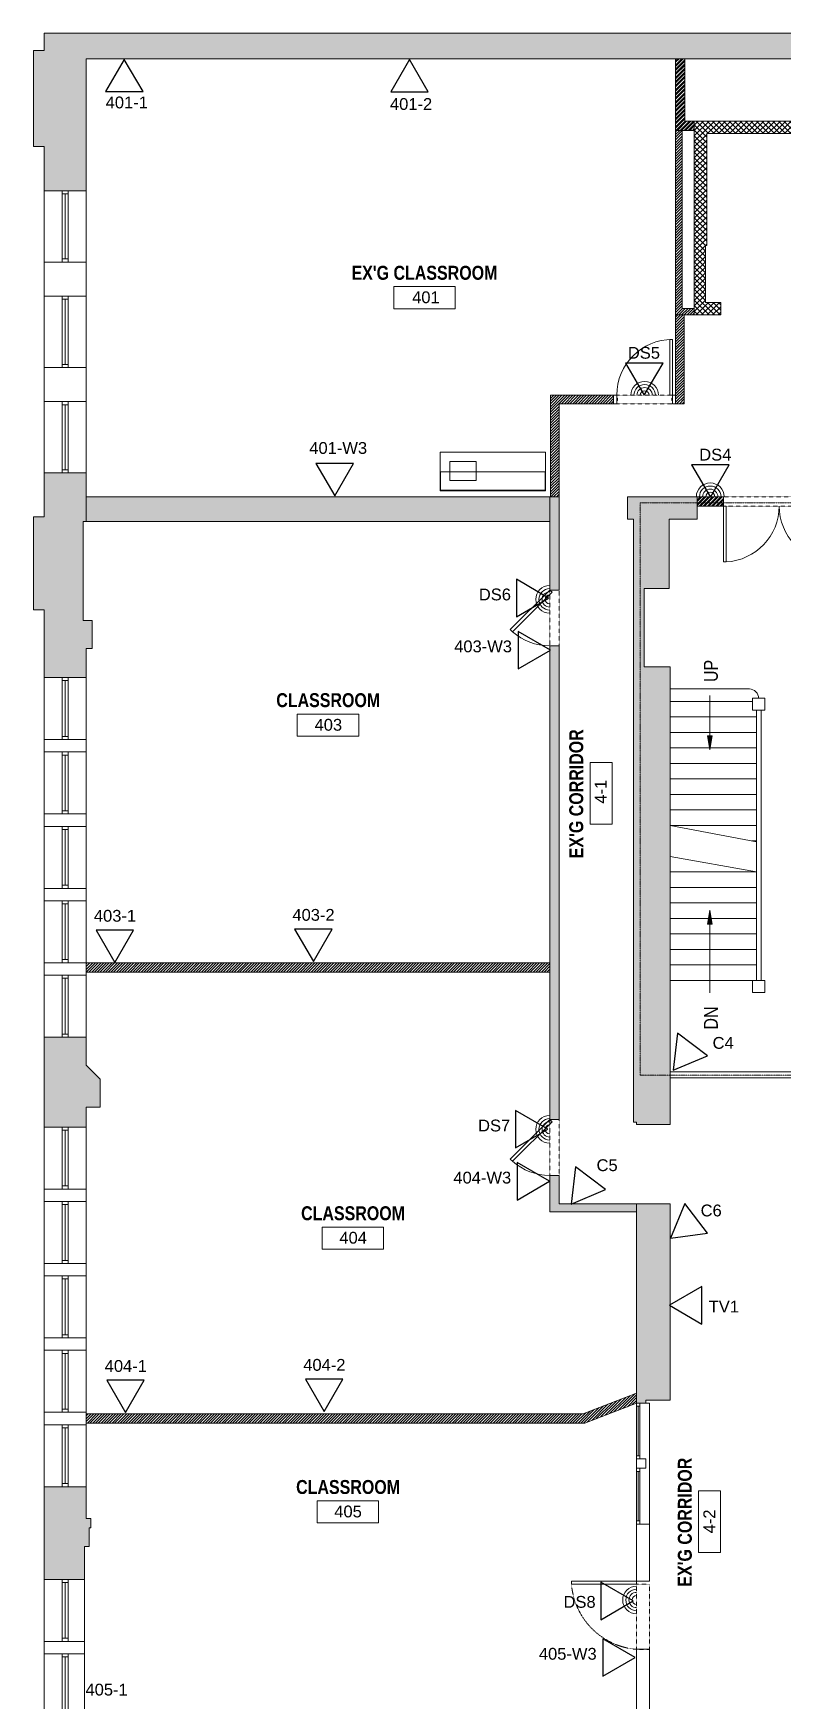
# Model space of a CAD drawing. Header units: inches. Extents: x 891 to 14187, y -1169 to 3232.
# Drawn here: x 902 to 1385, y -144 to 932 of the extents above; entities that cross this region are included whole.
import ezdxf

# ---------------------------------------------------------------- set-up
doc = ezdxf.new("R2010")
doc.units = ezdxf.units.IN
doc.header["$MEASUREMENT"] = 0
for name, pattern in [('IMPORT-IMPORT-HIDDEN', [0.375, 0.25, -0.125]), ('IMPORT-IMPORT-HIDDEN2', [0.1875, 0.125, -0.0625]), ('IMPORT-IMPORT-PHANTOM2', [1.25, 0.625, -0.125, 0.125, -0.125, 0.125, -0.125])]:
    doc.linetypes.add(name, pattern=pattern)
doc.layers.add('_DROPS_IDFS', color=7, linetype='Continuous')
for name, color, linetype, lineweight in [('_OPTEC_LAYER', 1, 'Continuous', 30), ('A-ANNO-RM TAG', 7, 'Continuous', 9), ('A-DOOR', 7, 'Continuous', 9), ('A-DOOR-EXG', 7, 'Continuous', 9), ('A-DOOR-HEAD', 7, 'IMPORT-IMPORT-HIDDEN2', 9), ('A-DOOR-JAMB', 7, 'Continuous', 9), ('A-Fixtures-Appliances', 7, 'Continuous', 9), ('A-Hatch', 7, 'Continuous', 9), ('A-HATCH-1HR', 7, 'Continuous', 9), ('A-HATCH-2 HR', 7, 'Continuous', 9), ('A-Millwork', 7, 'Continuous', 9), ('A-STAIR-EX_G', 7, 'Continuous', 9), ('A-WALL-INT NEW', 7, 'Continuous', 9), ('EX-EXT-CORE', 7, 'Continuous', 9), ('EX-Windows', 7, 'Continuous', 9), ('MUC-Text', 7, 'Continuous', 9), ('SPEAKER', 10, 'Continuous', 20), ('WALL TYPE', 7, 'IMPORT-IMPORT-PHANTOM2', 9)]:
    doc.layers.add(name, color=color, linetype=linetype, lineweight=lineweight)
doc.styles.add('Arial', font='arial.ttf', dxfattribs={"height": 7.623})
doc.styles.add('Arial Narrow_1', font='ARIALN.TTF', dxfattribs={"height": 6.042903})
doc.styles.add('Arial Narrow_B', font='ARIALNB.TTF', dxfattribs={"height": 9})

# ---------------------------------------------------------------- blocks, each defined once
blk = doc.blocks.new('_DATA')
at = {"layer": '_DROPS_IDFS', "color": 1, "lineweight": 30}
blk.add_lwpolyline([(24.6, 42.6), (12.5, 21.8), (36.7, 21.8)], close=True, dxfattribs=at)

msp = doc.modelspace()

# ---------------------------------------------------------------- hatches: boundary and pattern name
at = {"layer": 'A-Hatch'}
for points in [[(936.1, 830.2), (936.1, 915.3), (1766.8, 915.3), (1766.8, 881), (1788.4, 881), (1788.4, 931.8), (909.1, 931.8), (909.1, 920.8), (902.1, 920.8), (902.1, 858.8), (909.1, 858.8), (909.1, 830.2)], [(909.1, 516.2), (936.1, 516.2), (936.1, 535), (940.1, 535), (940.1, 553), (934.1, 553), (934.1, 616.8), (936.1, 616.8), (936.1, 648.2), (909.1, 648.2), (909.1, 619.8), (902.1, 619.8), (902.1, 559.8), (909.1, 559.8)], [(1129.8, 616.8), (1235, 616.8), (1235, 632.8), (936.1, 632.8), (936.1, 616.8), (1089.4, 616.8)], [(1235.5, 572.6), (1241, 572.6), (1241, 632.8), (1235, 632.8), (1235, 572.6)], [(1291, 227.9), (1312.6, 227.9), (1312.6, 523), (1296, 523), (1296, 573.6), (1312, 573.6), (1312, 618.3), (1330, 618.3), (1330, 632.8), (1285.2, 632.8), (1285.2, 618.3), (1289, 618.3), (1289, 229.4), (1291, 229.4)], [(1241, 231), (1241, 536.6), (1235, 536.6), (1235, 231)], [(909.1, 226.2), (936.1, 226.2), (936.1, 239.1), (945.1, 239.1), (945.1, 257.2), (936.1, 266.2), (936.1, 284.2), (909.1, 284.2)], [(1235, 171.6), (1291, 171.6), (1291, 176.6), (1241, 176.6), (1241, 195), (1235, 195)], [(1297, 48.1), (1297, 50.1), (1312.6, 50.1), (1312.6, 176.6), (1291, 176.6), (1291, 48.1)], [(909.1, -65.6), (935.1, -65.6), (935.1, -44.4), (938.1, -44.4), (938.1, -32.4), (939.1, -32.4), (939.1, -26.4), (936.1, -26.4), (936.1, -5.8), (909.1, -5.8)]]:
    msp.add_hatch(color=9, dxfattribs=at).paths.add_polyline_path(points)
at = {"layer": 'A-HATCH-1HR'}
h = msp.add_hatch(dxfattribs=at)
h.set_pattern_fill('FP_3', color=8, style=0, pattern_type=2)
h.set_pattern_definition([(45, (-193.4404, -15363.3203), (-0.88388348, 0.88388348), [])])
h.paths.add_polyline_path([(1316.2, 750.1), (1328.2, 750.1), (1328.2, 754.3), (1320.5, 754.3), (1320.5, 869.1), (1316.2, 869.1), (1316.2, 802.1)])
at = {"layer": 'A-HATCH-2 HR'}
h = msp.add_hatch(dxfattribs=at)
h.set_pattern_fill('FP_2', color=8, style=0, pattern_type=2)
h.set_pattern_definition([(45, (-193.4403, -28085.3253), (-1.32582521, 1.32582521), []), (45, (-192.5563, -28085.3253), (-1.32582521, 1.32582521), [])])
h.paths.add_polyline_path([(1316.2, 869.1), (1328.2, 869.1), (1328.2, 875.1), (1322.2, 875.1), (1322.2, 915.3), (1316.2, 915.3)])
h = msp.add_hatch(dxfattribs=at)
h.set_pattern_fill('FP_1', color=8, style=0, pattern_type=2)
h.set_pattern_definition([(45, (-17952.7643, -7508.2753), (-1.76776695, 1.76776695), []), (135, (-17952.7643, -7508.2753), (-1.76776695, -1.76776695), [])])
h.paths.add_polyline_path([(1393.3, 750.1), (1436.2, 750.1), (1436.2, 875.1), (1328.2, 875.1), (1328.2, 750.1), (1345.3, 750.1), (1345.3, 758.1), (1335.4, 758.1), (1335.4, 795), (1336.2, 795), (1336.2, 867.1), (1428.2, 867.1), (1428.2, 758.1), (1393.3, 758.1)])
at = {"layer": 'MUC-Text'}
for points in [[(1338.2, 469.6), (1339.7, 478.6), (1336.7, 478.6)], [(1336.7, 357.1), (1339.7, 357.1), (1338.2, 366.1)]]:
    msp.add_hatch(color=8, dxfattribs=at).paths.add_polyline_path(points)

# ---------------------------------------------------------------- linework, layer by layer
at = {"layer": 'A-ANNO-RM TAG', "color": 9, "flags": 128}
for points in [[(1134.5, 768.4), (1174.1, 768.4), (1174.1, 754.1), (1134.5, 754.1)], [(1072.2, 492.6), (1111.9, 492.6), (1111.9, 478.4), (1072.2, 478.4)], [(1261, 421.7), (1261, 461.4), (1275.2, 461.4), (1275.2, 421.7)], [(1088.2, 161.7), (1127.9, 161.7), (1127.9, 147.5), (1088.2, 147.5)], [(1331, -48.2), (1331, -8.5), (1345.2, -8.5), (1345.2, -48.2)], [(1085, -14.9), (1124.7, -14.9), (1124.7, -29.1), (1085, -29.1)]]:
    msp.add_lwpolyline(points, close=True, dxfattribs=at)
at = {"layer": 'A-DOOR', "color": 8}
for p, q in [((1347, 626.8), (1347, 590.8)), ((1348.7, 626.8), (1347, 626.8)), ((1348.7, 590.8), (1348.7, 626.8)), ((1347, 590.8), (1348.7, 590.8)), ((1249, -68.6), (1249, -66.8)), ((1249, -66.8), (1291, -66.8)), ((1291, -68.6), (1249, -68.6)), ((1291, -66.8), (1291, -68.6))]:
    msp.add_line(p, q, dxfattribs=at)
msp.add_lwpolyline([(1314.2, 698.3), (1312.5, 698.3), (1312.5, 734.3), (1314.2, 734.3)], close=True, dxfattribs=at)
for centre, radius, start, end in [((1314.2, 698.3), 36, 90, 180), ((1346.6, 627.1), 36.4, 273.3701, 359.5068), ((1419.3, 627.1), 36.4, 180.4932, 266.6299)]:
    msp.add_arc(centre, radius, start, end, dxfattribs=at)
at = {"layer": 'A-DOOR', "color": 8, "linetype": 'IMPORT-IMPORT-HIDDEN2'}
msp.add_arc((1294.7, -65.1), 45.8, 184.3547, 265.3622, dxfattribs=at)
at = {"layer": 'A-DOOR-EXG', "color": 8}
for points in [[(1235, 572.6), (1209.6, 547.1), (1211, 545.7), (1236.5, 571.2)], [(1235, 231), (1209.6, 205.5), (1211, 204.1), (1236.5, 229.6)]]:
    msp.add_lwpolyline(points, close=True, dxfattribs=at)
for centre in [(1235.1, 573), (1235.1, 231.4)]:
    msp.add_arc(centre, 36.4, 228.5347, 269.8762, dxfattribs=at)
at = {"layer": 'A-DOOR-HEAD', "color": 8}
for p, q in [((1314.2, 698.3), (1278.2, 698.3)), ((1314.2, 692.8), (1278.2, 692.8)), ((1347, 632.8), (1419, 632.8)), ((1347, 626.8), (1347, 632.8)), ((1419, 626.8), (1347, 626.8)), ((1235, 572.6), (1241, 572.6)), ((1235, 536.6), (1235, 572.6)), ((1241, 572.6), (1241, 536.6)), ((1241, 536.6), (1235, 536.6)), ((1235, 231), (1241, 231)), ((1235, 195), (1235, 231)), ((1241, 231), (1241, 195)), ((1241, 195), (1235, 195)), ((1291, -68.6), (1299.3, -68.6)), ((1291, -110.8), (1291, -68.6)), ((1299.3, -68.6), (1299.3, -110.8)), ((1299.3, -110.8), (1291, -110.8))]:
    msp.add_line(p, q, dxfattribs=at)
at = {"layer": 'A-DOOR-JAMB', "color": 8}
for points in [[(1276.2, 692.8), (1278.2, 692.8), (1278.2, 698.3), (1276.2, 698.3), (1276.2, 692.8), (1276.2, 698.3)], [(1316.2, 692.8), (1314.2, 692.8), (1314.2, 698.3), (1316.2, 698.3), (1316.2, 692.8), (1316.2, 698.3)]]:
    msp.add_lwpolyline(points, dxfattribs=at)
for points in [[(1278.2, 695), (1278.7, 695), (1278.7, 696.5), (1278.2, 696.5)], [(1314.2, 695), (1313.7, 695), (1313.7, 696.5), (1314.2, 696.5)]]:
    msp.add_lwpolyline(points, close=True, dxfattribs=at)
at = {"layer": 'A-Fixtures-Appliances', "color": 8, "flags": 128}
msp.add_lwpolyline([(1170.6, 655.5), (1187.5, 655.5), (1187.5, 643.3), (1170.6, 643.3)], close=True, dxfattribs=at)
at = {"layer": 'A-HATCH-1HR', "color": 8}
for p, q in [((1316.2, 748.7), (1317.6, 750.1)), ((1316.2, 746.9), (1319.4, 750.1)), ((1316.2, 745.2), (1321.1, 750.1)), ((1316.2, 743.4), (1321.7, 748.9)), ((1316.2, 741.6), (1321.7, 747.1)), ((1316.2, 739.9), (1321.7, 745.4)), ((1316.2, 738.1), (1321.7, 743.6)), ((1316.2, 736.3), (1321.7, 741.8)), ((1316.2, 734.5), (1321.7, 740)), ((1316.2, 732.8), (1321.7, 738.3)), ((1316.2, 731), (1321.7, 736.5)), ((1316.2, 729.2), (1321.7, 734.7)), ((1316.2, 727.5), (1321.7, 733)), ((1316.2, 725.7), (1321.7, 731.2)), ((1316.2, 723.9), (1321.7, 729.4)), ((1316.2, 722.2), (1321.7, 727.7)), ((1316.2, 720.4), (1321.7, 725.9)), ((1316.2, 718.6), (1321.7, 724.1)), ((1316.2, 716.9), (1321.7, 722.4)), ((1316.2, 715.1), (1321.7, 720.6)), ((1316.2, 713.3), (1321.7, 718.8)), ((1316.2, 711.6), (1321.7, 717.1)), ((1316.2, 709.8), (1321.7, 715.3)), ((1316.2, 708), (1321.7, 713.5)), ((1316.2, 706.3), (1321.7, 711.8)), ((1316.2, 704.5), (1321.7, 710)), ((1316.2, 702.7), (1321.7, 708.2)), ((1316.2, 701), (1321.7, 706.5)), ((1316.2, 699.2), (1321.7, 704.7)), ((1316.2, 697.4), (1321.7, 702.9)), ((1316.2, 695.7), (1321.7, 701.2)), ((1316.2, 693.9), (1321.7, 699.4)), ((1235.5, 698), (1235.8, 698.3)), ((1235.5, 696.2), (1237.6, 698.3)), ((1235.5, 694.4), (1239.4, 698.3)), ((1235.5, 692.7), (1241.1, 698.3)), ((1235.5, 690.9), (1242.9, 698.3)), ((1235.5, 689.1), (1244.7, 698.3)), ((1235.5, 687.4), (1246.4, 698.3)), ((1235.5, 685.6), (1241, 691.1)), ((1235.5, 683.8), (1241, 689.3)), ((1242.7, 692.8), (1248.2, 698.3)), ((1244.5, 692.8), (1250, 698.3)), ((1246.2, 692.8), (1251.7, 698.3)), ((1248, 692.8), (1253.5, 698.3)), ((1249.8, 692.8), (1255.3, 698.3)), ((1251.5, 692.8), (1257, 698.3)), ((1253.3, 692.8), (1258.8, 698.3)), ((1255.1, 692.8), (1260.6, 698.3)), ((1256.9, 692.8), (1262.4, 698.3)), ((1258.6, 692.8), (1264.1, 698.3)), ((1260.4, 692.8), (1265.9, 698.3)), ((1262.2, 692.8), (1267.7, 698.3)), ((1263.9, 692.8), (1269.4, 698.3)), ((1265.7, 692.8), (1271.2, 698.3)), ((1267.5, 692.8), (1273, 698.3)), ((1269.2, 692.8), (1274.7, 698.3)), ((1271, 692.8), (1276.2, 698)), ((1272.8, 692.8), (1276.2, 696.2)), ((1274.5, 692.8), (1276.2, 694.4)), ((1316.8, 692.8), (1321.7, 697.6)), ((1318.6, 692.8), (1321.7, 695.9)), ((1320.4, 692.8), (1321.7, 694.1)), ((1235.5, 682.1), (1241, 687.6)), ((1235.5, 680.3), (1241, 685.8)), ((1235.5, 678.5), (1241, 684)), ((1235.5, 676.8), (1241, 682.3)), ((1235.5, 675), (1241, 680.5)), ((1235.5, 673.2), (1241, 678.7)), ((1235.5, 671.5), (1241, 677)), ((1235.5, 669.7), (1241, 675.2)), ((1235.5, 667.9), (1241, 673.4)), ((1235.5, 666.2), (1241, 671.7)), ((1235.5, 664.4), (1241, 669.9)), ((1235.5, 662.6), (1241, 668.1)), ((1235.5, 660.9), (1241, 666.4)), ((1235.5, 659.1), (1241, 664.6)), ((1235.5, 657.3), (1241, 662.8)), ((1235.5, 655.6), (1241, 661.1)), ((1235.5, 653.8), (1241, 659.3)), ((1235.5, 652), (1241, 657.5)), ((1235.5, 650.2), (1241, 655.7)), ((1235.5, 648.5), (1241, 654)), ((1235.5, 646.7), (1241, 652.2)), ((1235.5, 644.9), (1241, 650.4)), ((1235.5, 643.2), (1241, 648.7)), ((1235.5, 641.4), (1241, 646.9)), ((1235.5, 639.6), (1241, 645.1)), ((1235.5, 637.9), (1241, 643.4)), ((1235.5, 636.1), (1241, 641.6)), ((1235.5, 634.3), (1241, 639.8)), ((1235.7, 632.8), (1241, 638.1)), ((1237.5, 632.8), (1241, 636.3)), ((1239.3, 632.8), (1241, 634.5)), ((936.1, 331.5), (936.8, 332.2)), ((936.1, 329.7), (938.6, 332.2)), ((936.1, 327.9), (940.4, 332.2)), ((936.1, 326.2), (942.1, 332.2)), ((937.9, 326.2), (943.9, 332.2)), ((939.7, 326.2), (945.7, 332.2)), ((941.5, 326.2), (947.5, 332.2)), ((943.2, 326.2), (949.2, 332.2)), ((945, 326.2), (951, 332.2)), ((946.8, 326.2), (952.8, 332.2)), ((948.5, 326.2), (954.5, 332.2)), ((950.3, 326.2), (956.3, 332.2)), ((952.1, 326.2), (958.1, 332.2)), ((953.8, 326.2), (959.8, 332.2)), ((955.6, 326.2), (961.6, 332.2)), ((957.4, 326.2), (963.4, 332.2)), ((959.1, 326.2), (965.1, 332.2)), ((960.9, 326.2), (966.9, 332.2)), ((962.7, 326.2), (968.7, 332.2)), ((964.4, 326.2), (970.4, 332.2)), ((966.2, 326.2), (972.2, 332.2)), ((968, 326.2), (974, 332.2)), ((969.7, 326.2), (975.7, 332.2)), ((971.5, 326.2), (977.5, 332.2)), ((973.3, 326.2), (979.3, 332.2)), ((975, 326.2), (981, 332.2)), ((976.8, 326.2), (982.8, 332.2)), ((978.6, 326.2), (984.6, 332.2)), ((980.3, 326.2), (986.3, 332.2)), ((982.1, 326.2), (988.1, 332.2)), ((983.9, 326.2), (989.9, 332.2)), ((985.6, 326.2), (991.6, 332.2)), ((987.4, 326.2), (993.4, 332.2)), ((989.2, 326.2), (995.2, 332.2)), ((990.9, 326.2), (996.9, 332.2)), ((992.7, 326.2), (998.7, 332.2)), ((994.5, 326.2), (1000.5, 332.2)), ((996.3, 326.2), (1002.3, 332.2)), ((998, 326.2), (1004, 332.2)), ((999.8, 326.2), (1005.8, 332.2)), ((1001.6, 326.2), (1007.6, 332.2)), ((1003.3, 326.2), (1009.3, 332.2)), ((1005.1, 326.2), (1011.1, 332.2)), ((1006.9, 326.2), (1012.9, 332.2)), ((1008.6, 326.2), (1014.6, 332.2)), ((1010.4, 326.2), (1016.4, 332.2)), ((1012.2, 326.2), (1018.2, 332.2)), ((1013.9, 326.2), (1019.9, 332.2)), ((1015.7, 326.2), (1021.7, 332.2)), ((1017.5, 326.2), (1023.5, 332.2)), ((1019.2, 326.2), (1025.2, 332.2)), ((1021, 326.2), (1027, 332.2)), ((1022.8, 326.2), (1028.8, 332.2)), ((1024.5, 326.2), (1030.5, 332.2)), ((1026.3, 326.2), (1032.3, 332.2)), ((1028.1, 326.2), (1034.1, 332.2)), ((1029.8, 326.2), (1035.8, 332.2)), ((1031.6, 326.2), (1037.6, 332.2)), ((1033.4, 326.2), (1039.4, 332.2)), ((1035.1, 326.2), (1041.1, 332.2)), ((1036.9, 326.2), (1042.9, 332.2)), ((1038.7, 326.2), (1044.7, 332.2)), ((1040.4, 326.2), (1046.4, 332.2)), ((1042.2, 326.2), (1048.2, 332.2)), ((1044, 326.2), (1050, 332.2)), ((1045.7, 326.2), (1051.7, 332.2)), ((1047.5, 326.2), (1053.5, 332.2)), ((1049.3, 326.2), (1055.3, 332.2)), ((1051.1, 326.2), (1057.1, 332.2)), ((1052.8, 326.2), (1058.8, 332.2)), ((1054.6, 326.2), (1060.6, 332.2)), ((1056.4, 326.2), (1062.4, 332.2)), ((1058.1, 326.2), (1064.1, 332.2)), ((1059.9, 326.2), (1065.9, 332.2)), ((1061.7, 326.2), (1067.7, 332.2)), ((1063.4, 326.2), (1069.4, 332.2)), ((1065.2, 326.2), (1071.2, 332.2)), ((1067, 326.2), (1073, 332.2)), ((1068.7, 326.2), (1074.7, 332.2)), ((1070.5, 326.2), (1076.5, 332.2)), ((1072.3, 326.2), (1078.3, 332.2)), ((1074, 326.2), (1080, 332.2)), ((1075.8, 326.2), (1081.8, 332.2)), ((1077.6, 326.2), (1083.6, 332.2)), ((1079.3, 326.2), (1085.3, 332.2)), ((1081.1, 326.2), (1087.1, 332.2)), ((1082.9, 326.2), (1088.9, 332.2)), ((1084.6, 326.2), (1090.6, 332.2)), ((1086.4, 326.2), (1092.4, 332.2)), ((1088.2, 326.2), (1094.2, 332.2)), ((1089.9, 326.2), (1095.9, 332.2)), ((1091.7, 326.2), (1097.7, 332.2)), ((1093.5, 326.2), (1099.5, 332.2)), ((1095.2, 326.2), (1101.2, 332.2)), ((1097, 326.2), (1103, 332.2)), ((1098.8, 326.2), (1104.8, 332.2)), ((1100.5, 326.2), (1106.5, 332.2)), ((1102.3, 326.2), (1108.3, 332.2)), ((1104.1, 326.2), (1110.1, 332.2)), ((1105.9, 326.2), (1111.9, 332.2)), ((1107.6, 326.2), (1113.6, 332.2)), ((1109.4, 326.2), (1115.4, 332.2)), ((1111.2, 326.2), (1117.2, 332.2)), ((1112.9, 326.2), (1118.9, 332.2)), ((1114.7, 326.2), (1120.7, 332.2)), ((1116.5, 326.2), (1122.5, 332.2)), ((1118.2, 326.2), (1124.2, 332.2)), ((1120, 326.2), (1126, 332.2)), ((1121.8, 326.2), (1127.8, 332.2)), ((1123.5, 326.2), (1129.5, 332.2)), ((1125.3, 326.2), (1131.3, 332.2)), ((1127.1, 326.2), (1133.1, 332.2)), ((1128.8, 326.2), (1134.8, 332.2)), ((1130.6, 326.2), (1136.6, 332.2)), ((1132.4, 326.2), (1138.4, 332.2)), ((1134.1, 326.2), (1140.1, 332.2)), ((1135.9, 326.2), (1141.9, 332.2)), ((1137.7, 326.2), (1143.7, 332.2)), ((1139.4, 326.2), (1145.4, 332.2)), ((1141.2, 326.2), (1147.2, 332.2)), ((1143, 326.2), (1149, 332.2)), ((1144.7, 326.2), (1150.7, 332.2)), ((1146.5, 326.2), (1152.5, 332.2)), ((1148.3, 326.2), (1154.3, 332.2)), ((1150, 326.2), (1156, 332.2)), ((1151.8, 326.2), (1157.8, 332.2)), ((1153.6, 326.2), (1159.6, 332.2)), ((1155.4, 326.2), (1161.4, 332.2)), ((1157.1, 326.2), (1163.1, 332.2)), ((1158.9, 326.2), (1164.9, 332.2)), ((1160.7, 326.2), (1166.7, 332.2)), ((1162.4, 326.2), (1168.4, 332.2)), ((1164.2, 326.2), (1170.2, 332.2)), ((1166, 326.2), (1172, 332.2)), ((1167.7, 326.2), (1173.7, 332.2)), ((1169.5, 326.2), (1175.5, 332.2)), ((1171.3, 326.2), (1177.3, 332.2)), ((1173, 326.2), (1179, 332.2)), ((1174.8, 326.2), (1180.8, 332.2)), ((1176.6, 326.2), (1182.6, 332.2)), ((1178.3, 326.2), (1184.3, 332.2)), ((1180.1, 326.2), (1186.1, 332.2)), ((1181.9, 326.2), (1187.9, 332.2)), ((1183.6, 326.2), (1189.6, 332.2)), ((1185.4, 326.2), (1191.4, 332.2)), ((1187.2, 326.2), (1193.2, 332.2)), ((1188.9, 326.2), (1194.9, 332.2)), ((1190.7, 326.2), (1196.7, 332.2)), ((1192.5, 326.2), (1198.5, 332.2)), ((1194.2, 326.2), (1200.2, 332.2)), ((1196, 326.2), (1202, 332.2)), ((1197.8, 326.2), (1203.8, 332.2)), ((1199.5, 326.2), (1205.5, 332.2)), ((1201.3, 326.2), (1207.3, 332.2)), ((1203.1, 326.2), (1209.1, 332.2)), ((1204.8, 326.2), (1210.8, 332.2)), ((1206.6, 326.2), (1212.6, 332.2)), ((1208.4, 326.2), (1214.4, 332.2)), ((1210.2, 326.2), (1216.2, 332.2)), ((1211.9, 326.2), (1217.9, 332.2)), ((1213.7, 326.2), (1219.7, 332.2)), ((1215.5, 326.2), (1221.5, 332.2)), ((1217.2, 326.2), (1223.2, 332.2)), ((1219, 326.2), (1225, 332.2)), ((1220.8, 326.2), (1226.8, 332.2)), ((1222.5, 326.2), (1228.5, 332.2)), ((1224.3, 326.2), (1230.3, 332.2)), ((1226.1, 326.2), (1232.1, 332.2)), ((1227.8, 326.2), (1233.8, 332.2)), ((1229.6, 326.2), (1235, 331.7)), ((1231.4, 326.2), (1235, 329.9)), ((1233.1, 326.2), (1235, 328.1)), ((1234.9, 326.2), (1235, 326.4)), ((1279.3, 43.6), (1289.8, 54)), ((1255, 35.2), (1263.9, 44.1)), ((1256.8, 35.2), (1266.8, 45.2)), ((1259.2, 35.9), (1269.7, 46.3)), ((1262.1, 37), (1272.5, 47.4)), ((1265, 38.1), (1275.4, 48.5)), ((1267.8, 39.2), (1278.3, 49.6)), ((1270.7, 40.3), (1281.1, 50.7)), ((1273.6, 41.4), (1284, 51.8)), ((1276.4, 42.5), (1286.9, 52.9)), ((1282.2, 44.7), (1291, 53.5)), ((1285.1, 45.8), (1291, 51.7)), ((1287.9, 46.9), (1291, 49.9)), ((1290.8, 48), (1291, 48.2)), ((936.1, 39.8), (937.5, 41.2)), ((936.1, 38), (939.3, 41.2)), ((936.1, 36.2), (941.1, 41.2)), ((936.9, 35.2), (942.9, 41.2)), ((938.6, 35.2), (944.6, 41.2)), ((940.4, 35.2), (946.4, 41.2)), ((942.2, 35.2), (948.2, 41.2)), ((943.9, 35.2), (949.9, 41.2)), ((945.7, 35.2), (951.7, 41.2)), ((947.5, 35.2), (953.5, 41.2)), ((949.2, 35.2), (955.2, 41.2)), ((951, 35.2), (957, 41.2)), ((952.8, 35.2), (958.8, 41.2)), ((954.5, 35.2), (960.5, 41.2)), ((956.3, 35.2), (962.3, 41.2)), ((958.1, 35.2), (964.1, 41.2)), ((959.8, 35.2), (965.8, 41.2)), ((961.6, 35.2), (967.6, 41.2)), ((963.4, 35.2), (969.4, 41.2)), ((965.1, 35.2), (971.1, 41.2)), ((966.9, 35.2), (972.9, 41.2)), ((968.7, 35.2), (974.7, 41.2)), ((970.4, 35.2), (976.4, 41.2)), ((972.2, 35.2), (978.2, 41.2)), ((974, 35.2), (980, 41.2)), ((975.7, 35.2), (981.7, 41.2)), ((977.5, 35.2), (983.5, 41.2)), ((979.3, 35.2), (985.3, 41.2)), ((981, 35.2), (987, 41.2)), ((982.8, 35.2), (988.8, 41.2)), ((984.6, 35.2), (990.6, 41.2)), ((986.3, 35.2), (992.3, 41.2)), ((988.1, 35.2), (994.1, 41.2)), ((989.9, 35.2), (995.9, 41.2)), ((991.7, 35.2), (997.7, 41.2)), ((993.4, 35.2), (999.4, 41.2)), ((995.2, 35.2), (1001.2, 41.2)), ((997, 35.2), (1003, 41.2)), ((998.7, 35.2), (1004.7, 41.2)), ((1000.5, 35.2), (1006.5, 41.2)), ((1002.3, 35.2), (1008.3, 41.2)), ((1004, 35.2), (1010, 41.2)), ((1005.8, 35.2), (1011.8, 41.2)), ((1007.6, 35.2), (1013.6, 41.2)), ((1009.3, 35.2), (1015.3, 41.2)), ((1011.1, 35.2), (1017.1, 41.2)), ((1012.9, 35.2), (1018.9, 41.2)), ((1014.6, 35.2), (1020.6, 41.2)), ((1016.4, 35.2), (1022.4, 41.2)), ((1018.2, 35.2), (1024.2, 41.2)), ((1019.9, 35.2), (1025.9, 41.2)), ((1021.7, 35.2), (1027.7, 41.2)), ((1023.5, 35.2), (1029.5, 41.2)), ((1025.2, 35.2), (1031.2, 41.2)), ((1027, 35.2), (1033, 41.2)), ((1028.8, 35.2), (1034.8, 41.2)), ((1030.5, 35.2), (1036.5, 41.2)), ((1032.3, 35.2), (1038.3, 41.2)), ((1034.1, 35.2), (1040.1, 41.2)), ((1035.8, 35.2), (1041.8, 41.2)), ((1037.6, 35.2), (1043.6, 41.2)), ((1039.4, 35.2), (1045.4, 41.2)), ((1041.1, 35.2), (1047.1, 41.2)), ((1042.9, 35.2), (1048.9, 41.2)), ((1044.7, 35.2), (1050.7, 41.2)), ((1046.5, 35.2), (1052.5, 41.2)), ((1048.2, 35.2), (1054.2, 41.2)), ((1050, 35.2), (1056, 41.2)), ((1051.8, 35.2), (1057.8, 41.2)), ((1053.5, 35.2), (1059.5, 41.2)), ((1055.3, 35.2), (1061.3, 41.2)), ((1057.1, 35.2), (1063.1, 41.2)), ((1058.8, 35.2), (1064.8, 41.2)), ((1060.6, 35.2), (1066.6, 41.2)), ((1062.4, 35.2), (1068.4, 41.2)), ((1064.1, 35.2), (1070.1, 41.2)), ((1065.9, 35.2), (1071.9, 41.2)), ((1067.7, 35.2), (1073.7, 41.2)), ((1069.4, 35.2), (1075.4, 41.2)), ((1071.2, 35.2), (1077.2, 41.2)), ((1073, 35.2), (1079, 41.2)), ((1074.7, 35.2), (1080.7, 41.2)), ((1076.5, 35.2), (1082.5, 41.2)), ((1078.3, 35.2), (1084.3, 41.2)), ((1080, 35.2), (1086, 41.2)), ((1081.8, 35.2), (1087.8, 41.2)), ((1083.6, 35.2), (1089.6, 41.2)), ((1085.3, 35.2), (1091.3, 41.2)), ((1087.1, 35.2), (1093.1, 41.2)), ((1088.9, 35.2), (1094.9, 41.2)), ((1090.6, 35.2), (1096.6, 41.2)), ((1092.4, 35.2), (1098.4, 41.2)), ((1094.2, 35.2), (1100.2, 41.2)), ((1096, 35.2), (1102, 41.2)), ((1097.7, 35.2), (1103.7, 41.2)), ((1099.5, 35.2), (1105.5, 41.2)), ((1101.3, 35.2), (1107.3, 41.2)), ((1103, 35.2), (1109, 41.2)), ((1104.8, 35.2), (1110.8, 41.2)), ((1106.6, 35.2), (1112.6, 41.2)), ((1108.3, 35.2), (1114.3, 41.2)), ((1110.1, 35.2), (1116.1, 41.2)), ((1111.9, 35.2), (1117.9, 41.2)), ((1113.6, 35.2), (1119.6, 41.2)), ((1115.4, 35.2), (1121.4, 41.2)), ((1117.2, 35.2), (1123.2, 41.2)), ((1118.9, 35.2), (1124.9, 41.2)), ((1120.7, 35.2), (1126.7, 41.2)), ((1122.5, 35.2), (1128.5, 41.2)), ((1124.2, 35.2), (1130.2, 41.2)), ((1126, 35.2), (1132, 41.2)), ((1127.8, 35.2), (1133.8, 41.2)), ((1129.5, 35.2), (1135.5, 41.2)), ((1131.3, 35.2), (1137.3, 41.2)), ((1133.1, 35.2), (1139.1, 41.2)), ((1134.8, 35.2), (1140.8, 41.2)), ((1136.6, 35.2), (1142.6, 41.2)), ((1138.4, 35.2), (1144.4, 41.2)), ((1140.1, 35.2), (1146.1, 41.2)), ((1141.9, 35.2), (1147.9, 41.2)), ((1143.7, 35.2), (1149.7, 41.2)), ((1145.4, 35.2), (1151.4, 41.2)), ((1147.2, 35.2), (1153.2, 41.2)), ((1149, 35.2), (1155, 41.2)), ((1150.8, 35.2), (1156.8, 41.2)), ((1152.5, 35.2), (1158.5, 41.2)), ((1154.3, 35.2), (1160.3, 41.2)), ((1156.1, 35.2), (1162.1, 41.2)), ((1157.8, 35.2), (1163.8, 41.2)), ((1159.6, 35.2), (1165.6, 41.2)), ((1161.4, 35.2), (1167.4, 41.2)), ((1163.1, 35.2), (1169.1, 41.2)), ((1164.9, 35.2), (1170.9, 41.2)), ((1166.7, 35.2), (1172.7, 41.2)), ((1168.4, 35.2), (1174.4, 41.2)), ((1170.2, 35.2), (1176.2, 41.2)), ((1172, 35.2), (1178, 41.2)), ((1173.7, 35.2), (1179.7, 41.2)), ((1175.5, 35.2), (1181.5, 41.2)), ((1177.3, 35.2), (1183.3, 41.2)), ((1179, 35.2), (1185, 41.2)), ((1180.8, 35.2), (1186.8, 41.2)), ((1182.6, 35.2), (1188.6, 41.2)), ((1184.3, 35.2), (1190.3, 41.2)), ((1186.1, 35.2), (1192.1, 41.2)), ((1187.9, 35.2), (1193.9, 41.2)), ((1189.6, 35.2), (1195.6, 41.2)), ((1191.4, 35.2), (1197.4, 41.2)), ((1193.2, 35.2), (1199.2, 41.2)), ((1194.9, 35.2), (1200.9, 41.2)), ((1196.7, 35.2), (1202.7, 41.2)), ((1198.5, 35.2), (1204.5, 41.2)), ((1200.2, 35.2), (1206.2, 41.2)), ((1202, 35.2), (1208, 41.2)), ((1203.8, 35.2), (1209.8, 41.2)), ((1205.6, 35.2), (1211.6, 41.2)), ((1207.3, 35.2), (1213.3, 41.2)), ((1209.1, 35.2), (1215.1, 41.2)), ((1210.9, 35.2), (1216.9, 41.2)), ((1212.6, 35.2), (1218.6, 41.2)), ((1214.4, 35.2), (1220.4, 41.2)), ((1216.2, 35.2), (1222.2, 41.2)), ((1217.9, 35.2), (1223.9, 41.2)), ((1219.7, 35.2), (1225.7, 41.2)), ((1221.5, 35.2), (1227.5, 41.2)), ((1223.2, 35.2), (1229.2, 41.2)), ((1225, 35.2), (1231, 41.2)), ((1226.8, 35.2), (1232.8, 41.2)), ((1228.5, 35.2), (1234.5, 41.2)), ((1230.3, 35.2), (1236.3, 41.2)), ((1232.1, 35.2), (1238.1, 41.2)), ((1233.8, 35.2), (1239.8, 41.2)), ((1235.6, 35.2), (1241.6, 41.2)), ((1237.4, 35.2), (1243.4, 41.2)), ((1239.1, 35.2), (1245.1, 41.2)), ((1240.9, 35.2), (1246.9, 41.2)), ((1242.7, 35.2), (1248.7, 41.2)), ((1244.4, 35.2), (1250.4, 41.2)), ((1246.2, 35.2), (1252.2, 41.2)), ((1248, 35.2), (1254, 41.2)), ((1249.7, 35.2), (1255.7, 41.2)), ((1251.5, 35.2), (1258.2, 41.9)), ((1253.3, 35.2), (1261, 43))]:
    msp.add_line(p, q, dxfattribs=at)
at = {"layer": 'A-HATCH-2 HR', "color": 8}
for p, q in [((1330, 630.6), (1332.1, 632.8)), ((1330, 628), (1334.7, 632.8)), ((1330, 632.4), (1330.3, 632.8)), ((1330, 629.8), (1333, 632.8)), ((1330, 627.1), (1335.6, 632.8)), ((1331.4, 626.8), (1337.4, 632.8)), ((1332.3, 626.8), (1338.3, 632.8)), ((1334, 626.8), (1340, 632.8)), ((1334.9, 626.8), (1340.9, 632.8)), ((1336.7, 626.8), (1342.7, 632.8)), ((1337.6, 626.8), (1343.6, 632.8)), ((1339.3, 626.8), (1345.3, 632.8)), ((1340.2, 626.8), (1346.2, 632.8)), ((1342, 626.8), (1347, 631.7)), ((1342.9, 626.8), (1347, 630.8)), ((1344.7, 626.8), (1347, 629.1)), ((1345.5, 626.8), (1347, 628.2))]:
    msp.add_line(p, q, dxfattribs=at)
at = {"layer": 'A-Millwork', "color": 8, "flags": 128}
msp.add_lwpolyline([(1164.3, 636.6), (1232.2, 636.6), (1232.2, 661.6), (1164.3, 661.6)], close=True, dxfattribs=at)
at = {"layer": 'A-Millwork', "color": 8, "linetype": 'IMPORT-IMPORT-HIDDEN', "flags": 128}
msp.add_lwpolyline([(1232, 637), (1232, 649), (1164.6, 649), (1164.6, 637)], close=True, dxfattribs=at)
at = {"layer": 'A-STAIR-EX_G', "color": 8}
for p, q in [((1312.6, 508.8), (1363.7, 508.8)), ((1312.6, 500.8), (1365.8, 500.8)), ((1365.8, 502.8), (1373.6, 502.8)), ((1365.8, 495.1), (1365.8, 502.8)), ((1373.6, 495.1), (1365.8, 495.1)), ((1368.3, 320.8), (1368.3, 495.1)), ((1371.3, 320.8), (1371.3, 495.1)), ((1373.6, 502.8), (1373.6, 495.1)), ((1312.6, 490.8), (1368.3, 490.8)), ((1312.6, 480.8), (1368.3, 480.8)), ((1312.6, 470.8), (1368.3, 470.8)), ((1312.6, 460.8), (1368.3, 460.8)), ((1312.6, 450.8), (1368.3, 450.8)), ((1312.6, 440.8), (1368.3, 440.8)), ((1312.6, 430.8), (1368.3, 430.8)), ((1368.3, 410.3), (1312.6, 420.8)), ((1312.6, 420.8), (1368.3, 420.8)), ((1365.4, 410.8), (1368.3, 410.8)), ((1368.3, 390.8), (1312.6, 400.8)), ((1312.6, 390.8), (1368.3, 390.8)), ((1312.6, 380.8), (1368.3, 380.8)), ((1312.6, 370.8), (1368.3, 370.8)), ((1312.6, 360.8), (1368.3, 360.8)), ((1312.6, 350.8), (1368.3, 350.8)), ((1312.6, 340.8), (1368.3, 340.8)), ((1312.6, 330.8), (1368.3, 330.8)), ((1312.6, 320.8), (1368.3, 320.8)), ((1365.8, 320.8), (1373.6, 320.8)), ((1365.8, 313.1), (1365.8, 320.8)), ((1373.6, 313.1), (1365.8, 313.1)), ((1373.6, 320.8), (1373.6, 313.1))]:
    msp.add_line(p, q, dxfattribs=at)
msp.add_arc((1363.7, 502.8), 6, 0, 90, dxfattribs=at)
at = {"layer": 'A-WALL-INT NEW', "color": 8}
for p, q in [((1316.2, 869.1), (1316.2, 915.3)), ((1328.2, 869.1), (1328.2, 875.1)), ((1328.2, 875.1), (1436.2, 875.1)), ((1316.2, 869.1), (1316.2, 755.1)), ((1320.5, 869.1), (1316.2, 869.1)), ((1328.2, 869.1), (1320.5, 869.1)), ((1328.2, 754.3), (1328.2, 869.1)), ((1328.2, 750.1), (1328.2, 754.3)), ((1316.2, 750.1), (1328.2, 750.1)), ((1316.2, 692.8), (1316.2, 750.1)), ((1321.7, 750.1), (1321.7, 692.8)), ((1235.5, 632.8), (1235.5, 698.3)), ((1235.5, 698.3), (1276.2, 698.3)), ((1276.2, 692.8), (1241, 692.8)), ((1241, 692.8), (1241, 632.8)), ((1321.7, 692.8), (1316.2, 692.8)), ((1347, 632.8), (1330, 632.8)), ((1330, 632.8), (1347, 632.8)), ((1330, 632.8), (1330, 626.8)), ((1330, 626.8), (1347, 626.8)), ((1347, 626.8), (1330, 626.8)), ((1347, 626.8), (1347, 632.8)), ((936.1, 332.2), (1235, 332.2)), ((936.1, 326.2), (936.1, 332.2)), ((1235, 326.2), (936.1, 326.2)), ((1235, 332.2), (1235, 326.2)), ((1256.5, 41.2), (1291, 54.5)), ((1257.6, 35.2), (1291, 48.1)), ((936.1, 41.2), (1256.5, 41.2)), ((936.1, 35.2), (1257.6, 35.2))]:
    msp.add_line(p, q, dxfattribs=at)
at = {"layer": 'A-WALL-INT NEW', "color": 8, "flags": 128}
for points in [[(1328.2, 875.1), (1322.2, 875.1), (1322.2, 915.3)], [(1328.2, 750.1), (1316.2, 750.1), (1316.2, 869.1), (1320.5, 869.1), (1320.5, 754.3), (1328.2, 754.3), (1328.2, 750.1), (1316.2, 750.1)], [(1328.2, 754.3), (1320.5, 754.3), (1320.5, 869.1)], [(1393.3, 758.1), (1428.2, 758.1), (1428.2, 867.1), (1336.2, 867.1), (1336.2, 795), (1335.4, 795), (1335.4, 758.1), (1345.3, 758.1), (1345.3, 750.1), (1328.2, 750.1)]]:
    msp.add_lwpolyline(points, dxfattribs=at)
at = {"layer": 'EX-EXT-CORE', "color": 8}
for p, q in [((1322.2, 915.3), (1316.2, 915.3)), ((1442.2, 915.3), (1322.2, 915.3)), ((924.6, 34.2), (936.1, 34.2))]:
    msp.add_line(p, q, dxfattribs=at)
at = {"layer": 'EX-EXT-CORE', "color": 8, "flags": 128}
for points in [[(920.6, 830.2), (909.1, 830.2), (909.1, 858.8), (902.1, 858.8), (902.1, 920.8), (909.1, 920.8), (909.1, 931.8), (1788.4, 931.8), (1788.4, 881), (1766.8, 881), (1766.8, 915.3), (1448.2, 915.3)], [(1316.2, 915.3), (1314.2, 915.3), (936.1, 915.3), (936.1, 830.2), (924.6, 830.2)], [(920.6, 762.2), (909.1, 762.2), (909.1, 784.2), (920.6, 784.2)], [(924.6, 762.2), (936.1, 762.2), (936.1, 784.2), (924.6, 784.2)], [(920.6, 694.2), (909.1, 694.2), (909.1, 716.2), (920.6, 716.2)], [(924.6, 694.2), (936.1, 694.2), (936.1, 716.2), (924.6, 716.2)], [(920.6, 516.2), (909.1, 516.2), (909.1, 559.8), (902.1, 559.8), (902.1, 619.8), (909.1, 619.8), (909.1, 648.2), (920.6, 648.2)], [(936.1, 616.8), (936.1, 648.2), (924.6, 648.2)], [(1235, 632.8), (1241, 632.8), (1241, 572.6), (1235, 572.6), (1235, 632.8), (936.1, 632.8)], [(1312, 618.3), (1312, 573.6), (1296, 573.6), (1296, 523), (1312.6, 523), (1312.6, 227.9), (1291, 227.9), (1291, 229.4), (1289, 229.4), (1289, 618.3), (1285.2, 618.3), (1285.2, 632.8), (1330, 632.8), (1330, 618.3), (1312, 618.3), (1312, 602)], [(924.6, 516.2), (936.1, 516.2), (936.1, 535), (940.1, 535), (940.1, 553), (934.1, 553), (934.1, 616.8), (1235, 616.8)], [(920.6, 476.2), (909.1, 476.2), (909.1, 468.2), (920.6, 468.2)], [(924.6, 468.2), (936.1, 468.2), (936.1, 476.2), (924.6, 476.2)], [(920.6, 428.2), (909.1, 428.2), (909.1, 420.2), (920.6, 420.2)], [(924.6, 420.2), (936.1, 420.2), (936.1, 428.2), (924.6, 428.2)], [(920.6, 380.2), (909.1, 380.2), (909.1, 372.2), (920.6, 372.2)], [(924.6, 372.2), (936.1, 372.2), (936.1, 380.2), (924.6, 380.2)], [(920.6, 332.2), (909.1, 332.2), (909.1, 324.2), (920.6, 324.2)], [(924.6, 324.2), (936.1, 324.2), (936.1, 332.2), (924.6, 332.2)], [(920.6, 226.2), (909.1, 226.2), (909.1, 284.2), (920.6, 284.2)], [(924.6, 226.2), (936.1, 226.2), (936.1, 239.1), (945.1, 239.1), (945.1, 257.2), (936.1, 266.2), (936.1, 284.2), (924.6, 284.2)], [(1312.6, 257.9), (1425.5, 257.9), (1425.5, 261.9), (1312.6, 261.9)], [(1297, 48.1), (1297, 50.1), (1312.6, 50.1), (1312.6, 176.6), (1291, 176.6), (1241, 176.6), (1241, 195), (1235, 195), (1235, 171.6), (1291, 171.6)], [(920.6, 186.2), (909.1, 186.2), (909.1, 178.2), (920.6, 178.2)], [(924.6, 178.2), (936.1, 178.2), (936.1, 186.2), (924.6, 186.2)], [(1291, -66.8), (1299.3, -66.8), (1299.3, 48.1), (1291, 48.1), (1291, 176.6)], [(920.6, 138.2), (909.1, 138.2), (909.1, 130.2), (920.6, 130.2)], [(924.6, 130.2), (936.1, 130.2), (936.1, 138.2), (924.6, 138.2)], [(920.6, 90.2), (909.1, 90.2), (909.1, 82.2), (920.6, 82.2)], [(924.6, 82.2), (936.1, 82.2), (936.1, 90.2), (924.6, 90.2)], [(920.6, 42.2), (909.1, 42.2), (909.1, 34.2), (920.6, 34.2)], [(924.6, 42.2), (936.1, 42.2), (936.1, 36.2)], [(920.6, -65.6), (909.1, -65.6), (909.1, -5.8), (920.6, -5.8)], [(924.6, -65.6), (935.1, -65.6), (935.1, -44.4), (938.1, -44.4), (938.1, -32.4), (939.1, -32.4), (939.1, -26.4), (936.1, -26.4), (936.1, -5.8), (924.6, -5.8)], [(1291, -68.6), (1291, -29.9), (1299.3, -29.9)], [(920.6, -105.6), (909.1, -105.6), (909.1, -113.6), (920.6, -113.6)], [(924.6, -113.6), (935.1, -113.6), (935.1, -105.6), (924.6, -105.6)], [(1299.3, -205.4), (1299.3, -110.6), (1291, -110.6), (1291, -149.5), (1299.3, -149.5)]]:
    msp.add_lwpolyline(points, dxfattribs=at)
for points in [[(909.1, 830.2), (936.1, 830.2), (936.1, 648.2), (909.1, 648.2)], [(1241, 536.6), (1241, 231), (1235, 231), (1235, 256.5), (1235, 536.6)], [(909.1, 516.2), (936.1, 516.2), (936.1, 284.2), (909.1, 284.2)], [(909.1, 226.2), (936.1, 226.2), (936.1, -5.8), (909.1, -5.8)], [(1297, 12.1), (1291, 12.1), (1291, 6.1), (1297, 6.1)], [(909.1, -65.6), (935.1, -65.6), (935.1, -297.6), (909.1, -297.6)]]:
    msp.add_lwpolyline(points, close=True, dxfattribs=at)
at = {"layer": 'EX-Windows', "color": 8}
for p, q in [((920.6, 784.2), (920.6, 830.2)), ((920.6, 830.2), (924.6, 830.2)), ((924.6, 830.2), (924.6, 784.2)), ((924.6, 828.2), (920.6, 828.2)), ((922.6, 786.2), (922.6, 828.2)), ((924.6, 786.2), (920.6, 786.2)), ((924.6, 784.2), (920.6, 784.2)), ((920.6, 716.2), (920.6, 762.2)), ((920.6, 762.2), (924.6, 762.2)), ((924.6, 760.2), (920.6, 760.2)), ((922.6, 718.2), (922.6, 760.2)), ((924.6, 762.2), (924.6, 716.2)), ((924.6, 718.2), (920.6, 718.2)), ((924.6, 716.2), (920.6, 716.2)), ((920.6, 648.2), (920.6, 694.2)), ((920.6, 694.2), (924.6, 694.2)), ((924.6, 692.2), (920.6, 692.2)), ((922.6, 650.2), (922.6, 692.2)), ((924.6, 694.2), (924.6, 648.2)), ((924.6, 650.2), (920.6, 650.2)), ((924.6, 648.2), (920.6, 648.2)), ((920.6, 476.2), (920.6, 516.2)), ((920.6, 516.2), (924.6, 516.2)), ((924.6, 514.2), (920.6, 514.2)), ((922.6, 478.2), (922.6, 514.2)), ((924.6, 516.2), (924.6, 476.2)), ((924.6, 478.2), (920.6, 478.2)), ((924.6, 476.2), (920.6, 476.2)), ((920.6, 428.2), (920.6, 468.2)), ((920.6, 468.2), (924.6, 468.2)), ((924.6, 466.2), (920.6, 466.2)), ((922.6, 430.2), (922.6, 466.2)), ((924.6, 468.2), (924.6, 428.2)), ((924.6, 430.2), (920.6, 430.2)), ((924.6, 428.2), (920.6, 428.2)), ((920.6, 380.2), (920.6, 420.2)), ((920.6, 420.2), (924.6, 420.2)), ((924.6, 420.2), (924.6, 380.2)), ((924.6, 418.2), (920.6, 418.2)), ((922.6, 382.2), (922.6, 418.2)), ((924.6, 382.2), (920.6, 382.2)), ((924.6, 380.2), (920.6, 380.2)), ((920.6, 332.2), (920.6, 372.2)), ((920.6, 372.2), (924.6, 372.2)), ((924.6, 370.2), (920.6, 370.2)), ((922.6, 334.2), (922.6, 370.2)), ((924.6, 372.2), (924.6, 332.2)), ((924.6, 334.2), (920.6, 334.2)), ((924.6, 332.2), (920.6, 332.2)), ((920.6, 284.2), (920.6, 324.2)), ((920.6, 324.2), (924.6, 324.2)), ((924.6, 324.2), (924.6, 284.2)), ((924.6, 322.2), (920.6, 322.2)), ((922.6, 286.2), (922.6, 322.2)), ((924.6, 286.2), (920.6, 286.2)), ((924.6, 284.2), (920.6, 284.2)), ((920.6, 186.2), (920.6, 226.2)), ((920.6, 226.2), (924.6, 226.2)), ((924.6, 226.2), (924.6, 186.2)), ((924.6, 224.2), (920.6, 224.2)), ((922.6, 188.2), (922.6, 224.2)), ((924.6, 188.2), (920.6, 188.2)), ((924.6, 186.2), (920.6, 186.2)), ((920.6, 138.2), (920.6, 178.2)), ((920.6, 178.2), (924.6, 178.2)), ((924.6, 176.2), (920.6, 176.2)), ((922.6, 140.2), (922.6, 176.2)), ((924.6, 178.2), (924.6, 138.2)), ((924.6, 140.2), (920.6, 140.2)), ((924.6, 138.2), (920.6, 138.2)), ((920.6, 90.2), (920.6, 130.2)), ((920.6, 130.2), (924.6, 130.2)), ((924.6, 130.2), (924.6, 90.2)), ((924.6, 128.2), (920.6, 128.2)), ((922.6, 92.2), (922.6, 128.2)), ((924.6, 92.2), (920.6, 92.2)), ((924.6, 90.2), (920.6, 90.2)), ((920.6, 42.2), (920.6, 82.2)), ((920.6, 82.2), (924.6, 82.2)), ((924.6, 80.2), (920.6, 80.2)), ((922.6, 44.2), (922.6, 80.2)), ((924.6, 82.2), (924.6, 42.2)), ((924.6, 44.2), (920.6, 44.2)), ((1291, 46.1), (1291, 48.1)), ((1291, 48.1), (1293, 48.1)), ((1291, 14.1), (1291, 46.1)), ((1293, 46.1), (1291, 46.1)), ((1292, 46.1), (1292, 14.1)), ((1293, 48.1), (1293, 46.1)), ((1293, 46.1), (1293, 14.1)), ((924.6, 42.2), (920.6, 42.2)), ((920.6, -5.8), (920.6, 34.2)), ((920.6, 34.2), (924.6, 34.2)), ((924.6, 34.2), (924.6, -5.8)), ((924.6, 32.2), (920.6, 32.2)), ((922.6, -3.8), (922.6, 32.2)), ((1291, 14.1), (1293, 14.1)), ((1291, 12.1), (1291, 14.1)), ((1293, 12.1), (1291, 12.1)), ((1293, 14.1), (1293, 12.1)), ((1291, 4.1), (1291, 6.1)), ((1291, 6.1), (1293, 6.1)), ((1293, 4.1), (1291, 4.1)), ((1291, 4.1), (1291, -27.9)), ((1292, 4.1), (1292, -27.9)), ((1293, 6.1), (1293, 4.1)), ((1293, 4.1), (1293, -27.9)), ((924.6, -3.8), (920.6, -3.8)), ((924.6, -5.8), (920.6, -5.8)), ((1291, -29.9), (1291, -27.9)), ((1291, -27.9), (1293, -27.9)), ((1293, -29.9), (1291, -29.9)), ((1293, -27.9), (1293, -29.9)), ((920.6, -105.6), (920.6, -65.6)), ((920.6, -65.6), (924.6, -65.6)), ((924.6, -67.6), (920.6, -67.6)), ((922.6, -103.6), (922.6, -67.6)), ((924.6, -65.6), (924.6, -105.6)), ((924.6, -103.6), (920.6, -103.6)), ((924.6, -105.6), (920.6, -105.6)), ((920.6, -153.6), (920.6, -113.6)), ((920.6, -113.6), (924.6, -113.6)), ((924.6, -115.6), (920.6, -115.6)), ((922.6, -151.6), (922.6, -115.6)), ((924.6, -113.6), (924.6, -153.6))]:
    msp.add_line(p, q, dxfattribs=at)
at = {"layer": 'MUC-Text', "color": 8}
for p, q in [((1338.2, 495.5), (1338.2, 504.5)), ((1338.2, 478.6), (1338.2, 495.5)), ((1338.2, 469.6), (1336.7, 478.6)), ((1336.7, 478.6), (1339.7, 478.6)), ((1339.7, 478.6), (1338.2, 469.6)), ((1336.7, 357.1), (1338.2, 366.1)), ((1338.2, 366.1), (1339.7, 357.1)), ((1339.7, 357.1), (1336.7, 357.1)), ((1338.2, 357.1), (1338.2, 321.7)), ((1338.2, 321.7), (1338.2, 312.7))]:
    msp.add_line(p, q, dxfattribs=at)
at = {"layer": 'SPEAKER', "color": 3}
for centre, radius, start, end in [((1296.2, 698.3), 8.94, 0, 180), ((1296.2, 698.3), 6.94, 0, 180), ((1296.2, 698.3), 4.94, 0, 180), ((1296.2, 698.3), 2.93, 0, 180), ((1338.5, 632.8), 8.94, 0, 180), ((1338.5, 632.8), 6.94, 0, 180), ((1338.5, 632.8), 4.94, 0, 180), ((1338.5, 632.8), 2.93, 0, 180), ((1235, 566.6), 8.94, 90, 270), ((1235, 566.6), 6.94, 90, 270), ((1235, 566.6), 4.94, 90, 270), ((1235, 566.6), 2.93, 90, 270), ((1235, 224.7), 8.94, 90, 270), ((1235, 224.7), 6.94, 90, 270), ((1235, 224.7), 4.94, 90, 270), ((1235, 224.7), 2.93, 90, 270), ((1291, -78.9), 8.94, 90, 270), ((1291, -78.9), 6.94, 90, 270), ((1291, -78.9), 4.94, 90, 270), ((1291, -78.9), 2.93, 90, 270)]:
    msp.add_arc(centre, radius, start, end, dxfattribs=at)
at = {"layer": 'WALL TYPE', "color": 8}
for p, q in [((1293.3, 259.7), (1293.3, 629)), ((1293.3, 629), (1454.3, 629)), ((1502.4, 259.7), (1293.3, 259.7))]:
    msp.add_line(p, q, dxfattribs=at)

# ---------------------------------------------------------------- block references
at = {"layer": '_OPTEC_LAYER'}
for p in [(936.1, 872.4), (1120, 872.3)]:
    msp.add_blockref('_DATA', p, dxfattribs=at)
for p, rotation in [((1320.6, 740.9), 180), ((1121, 676.1), 180), ((1363.2, 675.2), 180), ((1191.7, 592.1), 270), ((1192.8, 558.5), 270), ((979.2, 375), 180), ((1107.2, 375.7), 180), ((1359.8, 282.2), 143.1538099243609), ((1191.2, 249.4), 270), ((1192.3, 215.8), 270), ((1294, 195.9), 143.1538099243609), ((1303.2, 131.4), 7.393275854738637), ((1354.9, 86.6), 89.99999999999999), ((986.1, 84.7), 180), ((1114.2, 85.3), 180), ((1246.2, -54.9), 270), ((1247.4, -91.4), 270)]:
    msp.add_blockref('_DATA', p, dxfattribs=dict(at, rotation=rotation))

# ---------------------------------------------------------------- texts
at = {"layer": '_OPTEC_LAYER', "char_height": 7.62, "attachment_point": 1, "style": 'Arial'}
for s, insert in [('401-1', (948.7, 891)), ('401-2', (1132, 890)), ('DS5', (1285.4, 729.5)), ('401-W3', (1080, 668.1)), ('DS4', (1331.4, 663.8)), ('DS6', (1189.3, 573.6)), ('403-W3', (1173.4, 540.1)), ('403-1', (941.1, 366.3)), ('403-2', (1069.1, 366.9)), ('C4', (1340, 284.3)), ('DS7', (1188.8, 231)), ('C5', (1265.2, 205.4)), ('404-W3', (1172.9, 197.4)), ('C6', (1332.3, 176.2)), ('TV1', (1337.5, 114.2)), ('404-1', (948.1, 75.9)), ('404-2', (1076.1, 76.6)), ('DS8', (1243.9, -76.3)), ('405-W3', (1228, -109.8)), ('405-1', (935.7, -132.9))]:
    msp.add_mtext_dynamic_manual_height_columns(s, width=5.906, gutter_width=1, heights=[0.748], dxfattribs=dict(at, insert=insert))
at = {"layer": 'A-ANNO-RM TAG'}
for s, height, style, p in [("EX'G CLASSROOM", 9, 'Arial Narrow_B', (1107.2, 772.8)), ('401', 7.62, 'Arial', (1146.3, 757.7)), ('CLASSROOM', 9, 'Arial Narrow_B', (1058.7, 497.1)), ('403', 7.62, 'Arial', (1083.4, 481.9)), ('CLASSROOM', 9, 'Arial Narrow_B', (1074.7, 166.1)), ('404', 7.62, 'Arial', (1099.4, 151)), ('CLASSROOM', 9, 'Arial Narrow_B', (1071.5, -10.5)), ('405', 7.62, 'Arial', (1096.1, -25.6))]:
    msp.add_text(s, height=height, dxfattribs=dict(at, style=style)).set_placement(p)
for s, height, style, p in [("EX'G CORRIDOR", 9, 'Arial Narrow_B', (1256.6, 399.6)), ('4-1', 7.62, 'Arial', (1271.7, 434.8)), ("EX'G CORRIDOR", 9, 'Arial Narrow_B', (1326.6, -70.3)), ('4-2', 7.62, 'Arial', (1341.7, -35.9))]:
    msp.add_text(s, height=height, rotation=90, dxfattribs=dict(at, style=style)).set_placement(p)
at = {"layer": 'MUC-Text', "style": 'Arial Narrow_1'}
for s, p in [('UP', (1343.4, 513.3)), ('DN', (1343.4, 289.1))]:
    msp.add_text(s, height=9, rotation=90, dxfattribs=at).set_placement(p)

doc.saveas('drawing.dxf')
